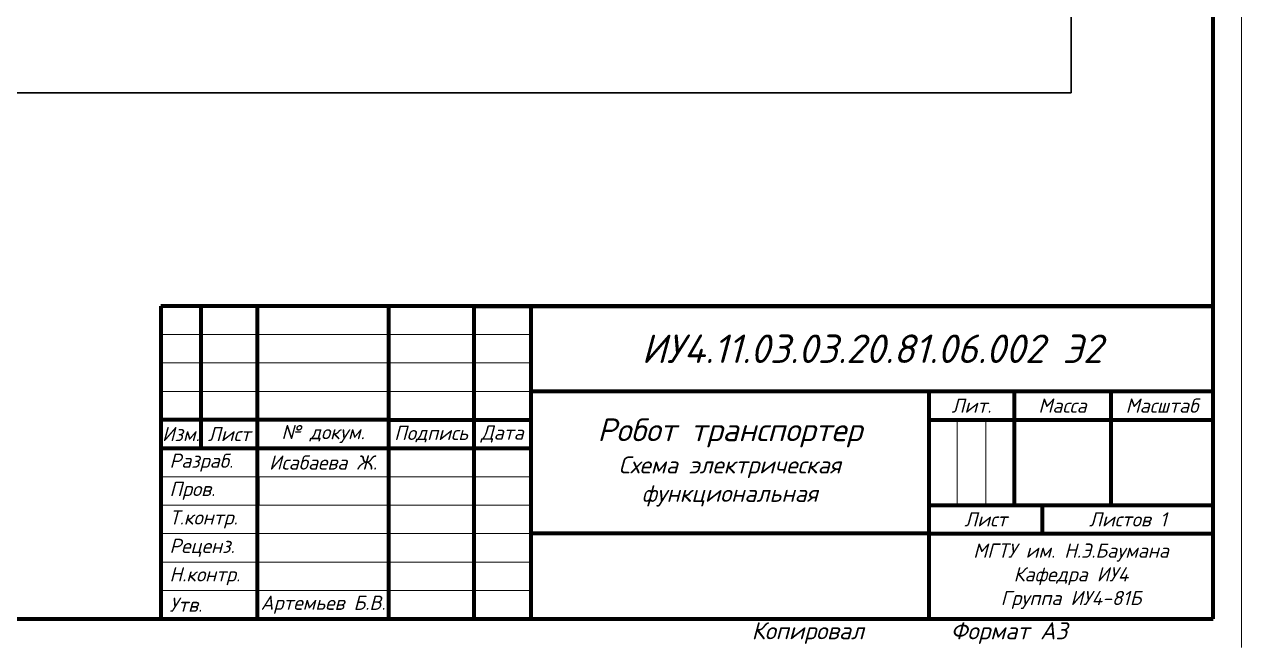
# Model space of a CAD drawing. Header units: millimetres. Extents: x 2470 to 6390, y 1560 to 2814.
# Drawn here: x 2676 to 2890, y 1857.8 to 1967 of the extents above; entities that cross this region are included whole.
import ezdxf

# ---------------------------------------------------------------- set-up
doc = ezdxf.new("R2010")
doc.units = ezdxf.units.MM
doc.layers.add('border', color=7, linetype='Continuous', lineweight=70)
doc.layers.add('Sheet', color=7, linetype='Continuous', lineweight=30)
doc.styles.add('Main', font='isocpeur.ttf', dxfattribs={"oblique": 15, "height": 3})

msp = doc.modelspace()

# ---------------------------------------------------------------- linework, layer by layer
at = {"layer": 'border', "lineweight": 18}
for p, q in [((2890, 2154.5), (2890, 1857.5)), ((2890, 1857.5), (2890, 2154.5)), ((2700, 1912.5), (2765, 1912.5)), ((2700, 1907.5), (2765, 1907.5)), ((2700, 1907.5), (2765, 1907.5)), ((2765, 1902.5), (2700, 1902.5)), ((2840, 1897.5), (2840, 1882.5)), ((2840, 1882.5), (2840, 1897.5)), ((2840, 1897.5), (2840, 1882.5)), ((2840, 1882.5), (2840, 1897.5)), ((2840, 1897.5), (2840, 1882.5)), ((2845, 1897.5), (2845, 1882.5)), ((2700, 1882.5), (2717, 1882.5)), ((2765, 1882.5), (2717, 1882.5)), ((2700, 1877.5), (2717, 1877.5)), ((2765, 1877.5), (2717, 1877.5)), ((2700, 1872.5), (2765, 1872.5))]:
    msp.add_line(p, q, dxfattribs=at)
at = {"layer": 'border', "lineweight": 70}
for p, q in [((2885, 1862.5), (2885, 2149.5)), ((2885, 1917.5), (2700, 1917.5)), ((2700, 1917.5), (2700, 1862.5)), ((2707, 1917.5), (2707, 1892.5)), ((2717, 1862.5), (2717, 1917.5)), ((2740, 1917.5), (2740, 1862.5)), ((2755, 1917.5), (2755, 1862.5)), ((2765, 1917.5), (2885, 1917.5)), ((2765, 1917.5), (2765, 1902.5)), ((2885, 1862.5), (2885, 1917.5)), ((2885, 1902.5), (2765, 1902.5)), ((2835, 1902.5), (2835, 1862.5)), ((2850, 1902.5), (2850, 1882.5)), ((2867, 1902.5), (2867, 1882.5)), ((2740, 1897.5), (2700, 1897.5)), ((2740, 1897.5), (2755, 1897.5)), ((2755, 1897.5), (2765, 1897.5)), ((2835, 1897.5), (2885, 1897.5)), ((2700, 1892.5), (2765, 1892.5)), ((2835, 1882.5), (2885, 1882.5)), ((2855, 1877.5), (2855, 1882.5)), ((2835, 1877.5), (2765, 1877.5)), ((2835, 1877.5), (2885, 1877.5)), ((2490, 1862.5), (2885, 1862.5)), ((2700, 1862.5), (2885, 1862.5))]:
    msp.add_line(p, q, dxfattribs=at)
at = {"layer": 'border', "lineweight": 40}
for p, q in [((2740, 1917.5), (2717, 1917.5)), ((2850, 1917.5), (2850, 1917.5)), ((2885, 1917.5), (2867, 1917.5)), ((2885, 1902.5), (2885, 1897.5)), ((2885, 1902.5), (2885, 1897.5)), ((2885, 1862.5), (2885, 1862.5))]:
    msp.add_line(p, q, dxfattribs=at)
at = {"layer": 'border'}
for p, q in [((2755, 1917.5), (2765, 1917.5)), ((2765, 1917.5), (2765, 1862.5)), ((2700, 1912.5), (2700, 1912.5)), ((2700, 1897.5), (2700, 1892.5)), ((2740, 1897.5), (2740, 1892.5)), ((2755, 1897.5), (2755, 1892.5)), ((2717, 1887.5), (2717, 1892.5)), ((2755, 1890), (2755, 1890)), ((2755, 1890), (2755, 1890)), ((2755, 1890), (2755, 1890)), ((2717, 1887.5), (2717, 1882.5)), ((2717, 1885), (2717, 1885)), ((2717, 1877.5), (2717, 1877.5))]:
    msp.add_line(p, q, dxfattribs=at)
at = {"layer": 'border', "lineweight": 20}
for p, q in [((2700, 1887.5), (2765, 1887.5)), ((2700, 1887.5), (2765, 1887.5)), ((2700, 1867.5), (2765, 1867.5)), ((2700, 1867.5), (2717, 1867.5)), ((2740, 1867.5), (2765, 1867.5))]:
    msp.add_line(p, q, dxfattribs=at)
at = {"layer": 'Sheet'}
for p, q in [((2860, 1972.5), (2860, 1955)), ((2860, 1955), (2610, 1955))]:
    msp.add_line(p, q, dxfattribs=at)

# ---------------------------------------------------------------- texts
at = {"layer": 'border', "style": 'Main'}
for s, width, gutter_width, heights, insert, char_height, attachment_point in [('{\\H1.66667x;ИУ4.11.03.03.20.81.06.002 Э2}', 120, 66.064, [15], (2825, 1910), 3, 5), ('Изм.', 2.5, 12.5, [0], (2703.5, 1895), 2.5, 5), ('\\pxqc;Лист', 5.19616, 12.5, [0], (2712, 1895), 2.5, 5), ('\\pxqc;Подпись', 5, 12.5, [0], (2747.5, 1895), 2.5, 5), ('\\pxqc;{\\H1.33333x;Робот транспортер\\P}Схема электрическая \\Pфункциональная', 60, 66.064, [0], (2800, 1890), 3, 5), ('Пров.', 7.5, 12.5, [0], (2701.5, 1885.007), 2.5, 4), ('\\pxqc;Лист', 2.5, 12.5, [0], (2845, 1880), 2.5, 5), ('Реценз.', 2.5, 12.5, [0], (2701.5, 1874.999), 2.5, 4), ('\\pxqc;МГТУ им. Н.Э.Баумана\\P\\pq*;Кафедра ИУ4\\P\\pqc;Группа ИУ4-81Б', 47.99945, 66.064, [14.024], (2860, 1870), 2.5, 5), ('\\pxqc;Копировал ', 70, 15, [0], (2813.717, 1860.01), 3, 5), ('\\pxql;  Формат А3', 50, 15, [0], (2860, 1860), 3, 5)]:
    msp.add_mtext_dynamic_manual_height_columns(s, width=width, gutter_width=gutter_width, heights=heights, dxfattribs=dict(at, insert=insert, char_height=char_height, attachment_point=attachment_point))
at = {"layer": 'border', "char_height": 2.5, "style": 'Main'}
for s, insert, attachment_point in [('\\pxqc;Лит.', (2842.5, 1900), 5), ('\\pxqc;Дата', (2760, 1895), 5), ('Разраб.', (2701.5, 1889.972), 4), ('\\pxqc;Исабаева Ж.', (2728.5, 1890), 5), ('Т.контр.', (2701.5, 1880), 4), ('\\pxqc;Листов 1 ', (2870, 1880), 5), ('Н.контр.', (2701.5, 1870), 4), ('Утв.', (2701.5, 1865), 4), ('\\pxqc;Артемьев Б.В.', (2728.5, 1865), 5)]:
    msp.add_mtext(s, dxfattribs=dict(at, insert=insert, attachment_point=attachment_point))
at = {"layer": 'border', "char_height": 2.5, "attachment_point": 5, "style": 'Main'}
for s, insert, width in [('\\pxqc;Масса', (2858.5, 1900), 8.80675), ('\\pxqc;Масштаб', (2876, 1900), 12.13842), ('\\pxqc;№ докум.', (2728.5, 1895), 22.84084)]:
    msp.add_mtext(s, dxfattribs=dict(at, insert=insert, width=width))

doc.saveas('drawing.dxf')
